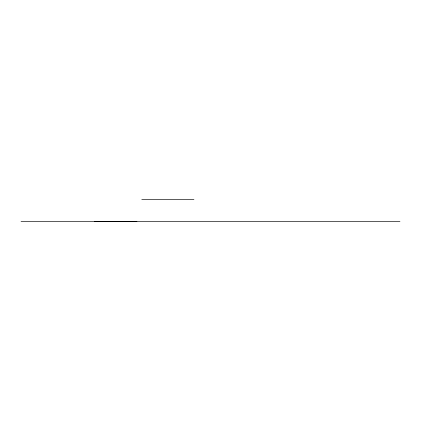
<?xml version="1.0" encoding="UTF-8"?>
<svg xmlns="http://www.w3.org/2000/svg" width="421" height="421" viewBox="0 0 421 421"><rect width="100%" height="100%" fill="white"/><g stroke="black" fill="none" stroke-linecap="round" stroke-linejoin="round"><path stroke-width="0.63" d="M141.793 199.465L193.934 199.465M94.336 221.378L136.909 221.378M21.05 221.535L399.95 221.535"/></g></svg>
